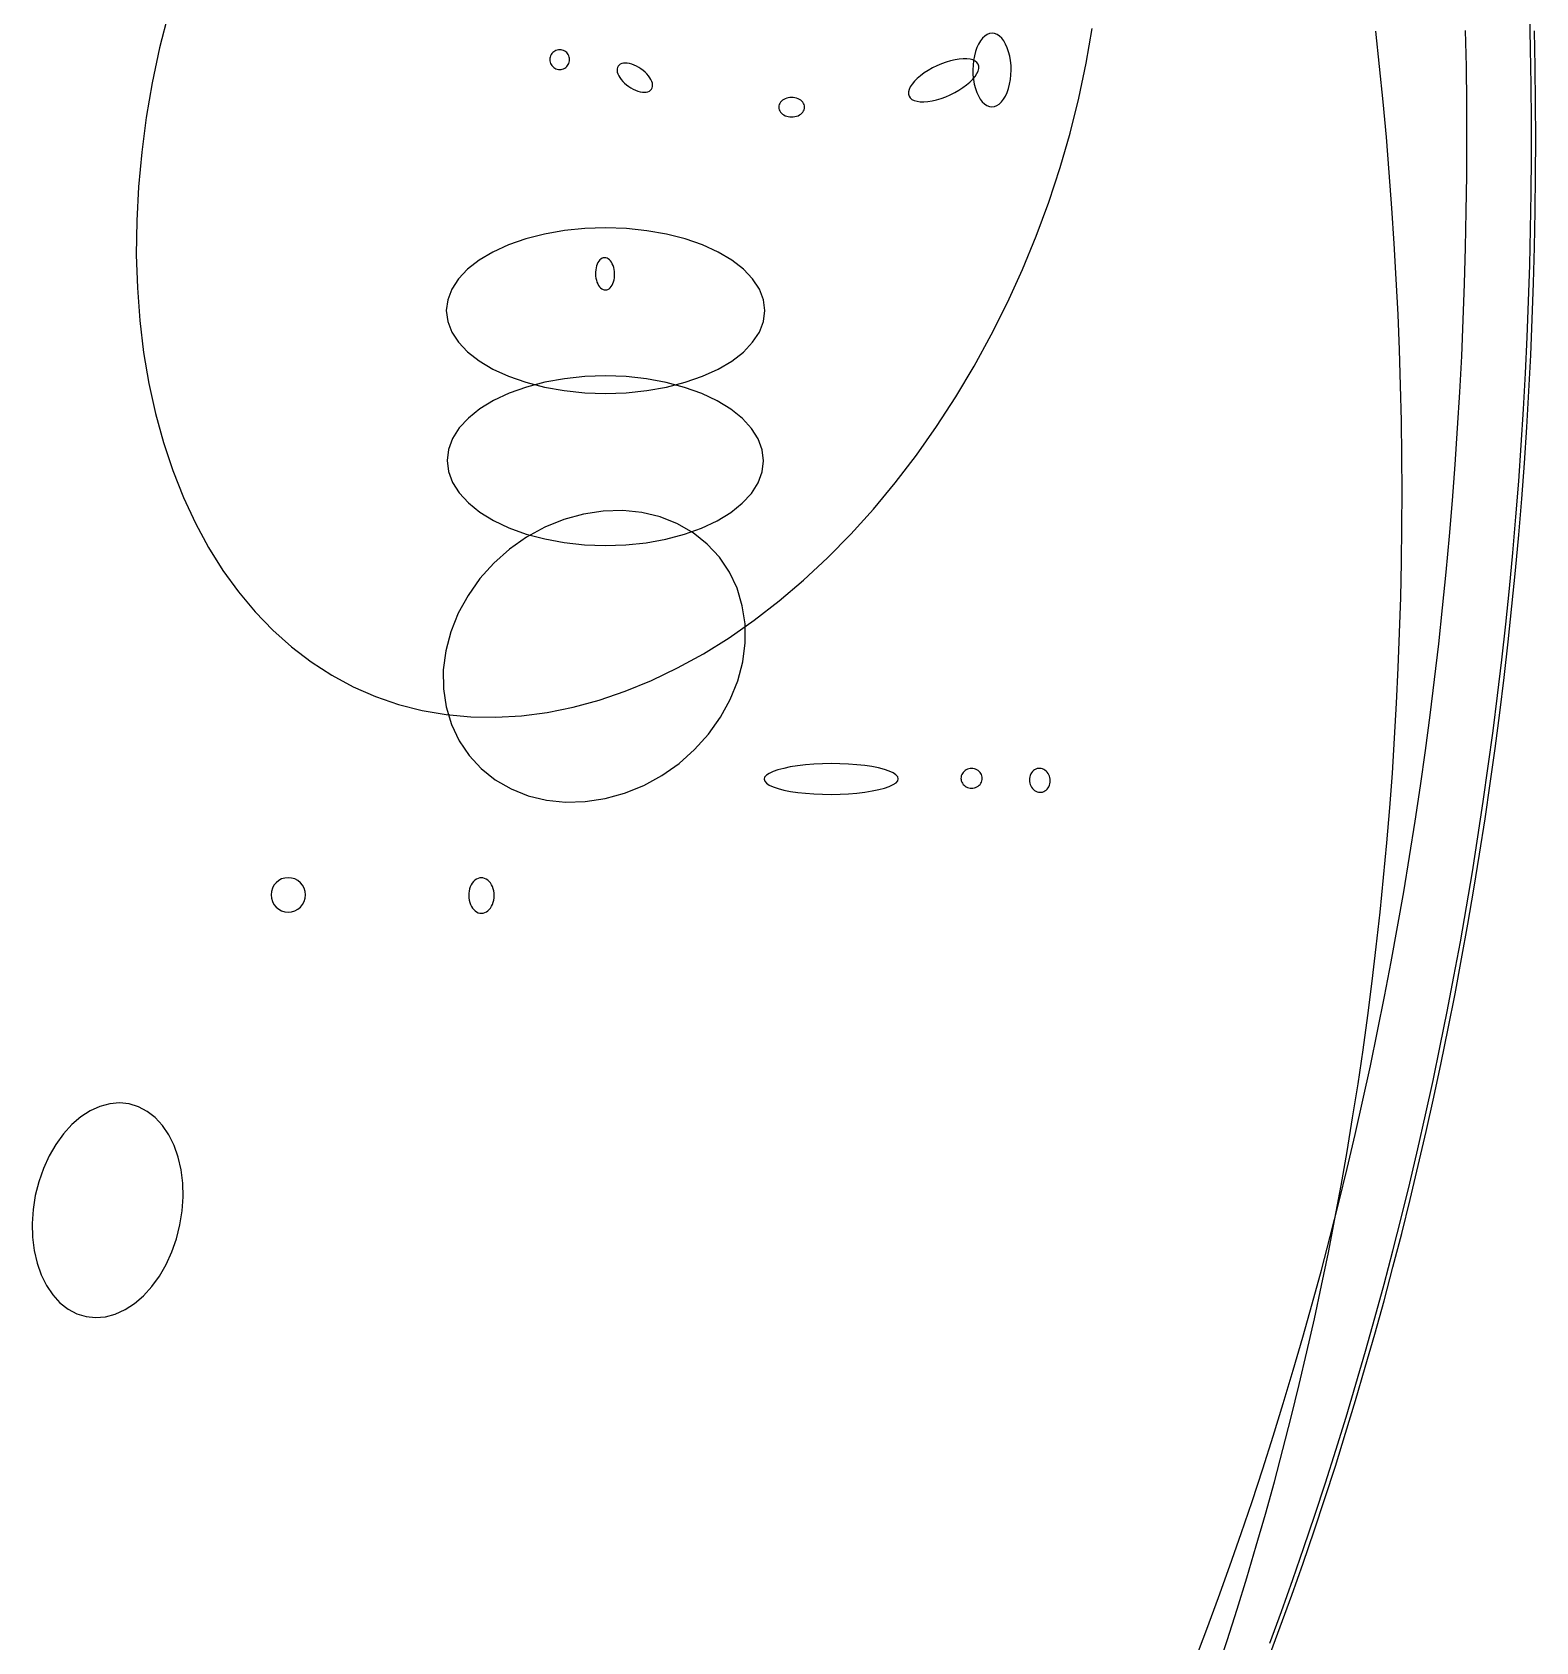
# Model space of a CAD drawing. Extents: x -1 to 217, y -22 to 302.
# Drawn here: x 138.9 to 217.1, y 61.4 to 145.2 of the extents above; entities that cross this region are included whole.
import ezdxf

# ---------------------------------------------------------------- set-up
doc = ezdxf.new("R2010")
doc.units = 0

msp = doc.modelspace()

# ---------------------------------------------------------------- linework, layer by layer
at = {"layer": 'CIRCLES'}
for p, q in [((151.351, 100.641), (151.3, 100.473)), ((151.434, 100.795), (151.351, 100.641)), ((151.545, 100.931), (151.434, 100.795)), ((151.681, 101.042), (151.545, 100.931)), ((151.835, 101.125), (151.681, 101.042)), ((152.003, 101.176), (151.835, 101.125)), ((152.178, 101.193), (152.003, 101.176)), ((152.352, 101.176), (152.178, 101.193)), ((152.52, 101.125), (152.352, 101.176)), ((152.675, 101.042), (152.52, 101.125)), ((152.81, 100.931), (152.675, 101.042)), ((152.922, 100.795), (152.81, 100.931)), ((153.004, 100.641), (152.922, 100.795)), ((153.055, 100.473), (153.004, 100.641)), ((151.3, 100.473), (151.283, 100.298)), ((151.283, 100.298), (151.3, 100.124)), ((151.3, 100.124), (151.351, 99.956)), ((151.351, 99.956), (151.434, 99.801)), ((151.434, 99.801), (151.545, 99.666)), ((152.81, 99.666), (152.922, 99.801)), ((152.922, 99.801), (153.004, 99.956)), ((153.004, 99.956), (153.055, 100.124)), ((153.072, 100.298), (153.055, 100.473)), ((153.055, 100.124), (153.072, 100.298)), ((151.545, 99.666), (151.681, 99.554)), ((151.681, 99.554), (151.835, 99.472)), ((151.835, 99.472), (152.003, 99.421)), ((152.003, 99.421), (152.178, 99.404)), ((152.178, 99.404), (152.352, 99.421)), ((152.352, 99.421), (152.52, 99.472)), ((152.52, 99.472), (152.675, 99.554)), ((152.675, 99.554), (152.81, 99.666))]:
    msp.add_line(p, q, dxfattribs=at)
at = {"layer": 'ELLIPSES'}
for p, q in [((145.938, 146.189), (145.485, 144.377)), ((216.826, 144.332), (216.782, 146.209)), ((188.426, 144.987), (188.308, 144.876)), ((188.549, 145.067), (188.426, 144.987)), ((188.677, 145.115), (188.549, 145.067)), ((188.807, 145.131), (188.677, 145.115)), ((188.937, 145.114), (188.807, 145.131)), ((189.065, 145.065), (188.937, 145.114)), ((189.188, 144.984), (189.065, 145.065)), ((189.305, 144.873), (189.188, 144.984)), ((193.701, 143.572), (194.013, 145.386)), ((208.968, 143.41), (208.767, 145.25)), ((213.485, 143.402), (213.448, 145.286)), ((217.071, 143.39), (217.034, 145.266)), ((145.485, 144.377), (145.102, 142.561)), ((165.899, 144.077), (165.862, 144.021)), ((165.943, 144.127), (165.899, 144.077)), ((165.994, 144.172), (165.943, 144.127)), ((166.05, 144.209), (165.994, 144.172)), ((166.11, 144.239), (166.05, 144.209)), ((166.174, 144.26), (166.11, 144.239)), ((166.239, 144.273), (166.174, 144.26)), ((166.306, 144.278), (166.239, 144.273)), ((166.374, 144.273), (166.306, 144.278)), ((166.439, 144.26), (166.374, 144.273)), ((166.503, 144.239), (166.439, 144.26)), ((166.563, 144.209), (166.503, 144.239)), ((166.619, 144.172), (166.563, 144.209)), ((166.67, 144.127), (166.619, 144.172)), ((166.714, 144.077), (166.67, 144.127)), ((166.751, 144.021), (166.714, 144.077)), ((187.941, 144.178), (187.882, 143.954)), ((188.014, 144.386), (187.941, 144.178)), ((188.101, 144.573), (188.014, 144.386)), ((188.199, 144.738), (188.101, 144.573)), ((188.308, 144.876), (188.199, 144.738)), ((189.413, 144.733), (189.305, 144.873)), ((189.51, 144.568), (189.413, 144.733)), ((189.595, 144.38), (189.51, 144.568)), ((189.667, 144.172), (189.595, 144.38)), ((189.724, 143.947), (189.667, 144.172)), ((216.855, 142.454), (216.826, 144.332)), ((165.797, 143.831), (165.793, 143.764)), ((165.793, 143.764), (165.797, 143.697)), ((165.81, 143.897), (165.797, 143.831)), ((165.797, 143.697), (165.81, 143.631)), ((165.832, 143.961), (165.81, 143.897)), ((165.81, 143.631), (165.832, 143.567)), ((165.862, 144.021), (165.832, 143.961)), ((165.832, 143.567), (165.862, 143.507)), ((165.862, 143.507), (165.899, 143.451)), ((165.899, 143.451), (165.943, 143.401)), ((165.943, 143.401), (165.994, 143.356)), ((165.994, 143.356), (166.05, 143.319)), ((166.05, 143.319), (166.11, 143.289)), ((166.11, 143.289), (166.174, 143.268)), ((166.174, 143.268), (166.239, 143.255)), ((166.239, 143.255), (166.306, 143.25)), ((166.306, 143.25), (166.374, 143.255)), ((166.374, 143.255), (166.439, 143.268)), ((166.439, 143.268), (166.503, 143.289)), ((166.503, 143.289), (166.563, 143.319)), ((166.563, 143.319), (166.619, 143.356)), ((166.619, 143.356), (166.67, 143.401)), ((166.67, 143.401), (166.714, 143.451)), ((166.714, 143.451), (166.751, 143.507)), ((166.781, 143.961), (166.751, 144.021)), ((166.751, 143.507), (166.781, 143.567)), ((166.803, 143.897), (166.781, 143.961)), ((166.781, 143.567), (166.803, 143.631)), ((166.816, 143.831), (166.803, 143.897)), ((166.803, 143.631), (166.816, 143.697)), ((166.82, 143.764), (166.816, 143.831)), ((166.816, 143.697), (166.82, 143.764)), ((169.291, 143.284), (169.288, 143.202)), ((169.309, 143.358), (169.291, 143.284)), ((169.343, 143.423), (169.309, 143.358)), ((169.392, 143.478), (169.343, 143.423)), ((169.455, 143.522), (169.392, 143.478)), ((169.531, 143.553), (169.455, 143.522)), ((169.618, 143.573), (169.531, 143.553)), ((169.716, 143.579), (169.618, 143.573)), ((169.822, 143.573), (169.716, 143.579)), ((169.935, 143.553), (169.822, 143.573)), ((170.053, 143.521), (169.935, 143.553)), ((170.173, 143.478), (170.053, 143.521)), ((170.294, 143.423), (170.173, 143.478)), ((170.414, 143.357), (170.294, 143.423)), ((170.53, 143.283), (170.414, 143.357)), ((170.641, 143.201), (170.53, 143.283)), ((185.701, 143.328), (185.479, 143.202)), ((185.933, 143.443), (185.701, 143.328)), ((186.17, 143.545), (185.933, 143.443)), ((186.41, 143.632), (186.17, 143.545)), ((186.647, 143.703), (186.41, 143.632)), ((186.878, 143.757), (186.647, 143.703)), ((187.099, 143.793), (186.878, 143.757)), ((187.306, 143.809), (187.099, 143.793)), ((187.495, 143.807), (187.306, 143.809)), ((187.663, 143.785), (187.495, 143.807)), ((187.808, 143.745), (187.663, 143.785)), ((187.813, 143.472), (187.804, 143.223)), ((187.927, 143.687), (187.808, 143.745)), ((187.84, 143.717), (187.813, 143.472)), ((187.882, 143.954), (187.84, 143.717)), ((188.017, 143.611), (187.927, 143.687)), ((188.078, 143.52), (188.017, 143.611)), ((188.074, 143.169), (188.107, 143.297)), ((188.108, 143.415), (188.078, 143.52)), ((188.107, 143.297), (188.108, 143.415)), ((189.765, 143.71), (189.724, 143.947)), ((189.789, 143.465), (189.765, 143.71)), ((189.797, 143.215), (189.789, 143.465)), ((193.318, 141.756), (193.701, 143.572)), ((209.154, 141.568), (208.968, 143.41)), ((213.507, 141.517), (213.485, 143.402)), ((217.092, 141.512), (217.071, 143.39)), ((145.102, 142.561), (144.79, 140.747)), ((169.288, 143.202), (169.301, 143.113)), ((169.301, 143.113), (169.33, 143.02)), ((169.33, 143.02), (169.374, 142.923)), ((169.374, 142.923), (169.432, 142.824)), ((169.432, 142.824), (169.504, 142.725)), ((169.504, 142.725), (169.588, 142.629)), ((169.588, 142.629), (169.682, 142.535)), ((169.682, 142.535), (169.785, 142.446)), ((169.785, 142.446), (169.896, 142.364)), ((170.744, 143.112), (170.641, 143.201)), ((170.839, 143.019), (170.744, 143.112)), ((170.922, 142.922), (170.839, 143.019)), ((170.994, 142.823), (170.922, 142.922)), ((171.052, 142.724), (170.994, 142.823)), ((171.096, 142.627), (171.052, 142.724)), ((171.125, 142.534), (171.096, 142.627)), ((171.138, 142.445), (171.125, 142.534)), ((171.135, 142.363), (171.138, 142.445)), ((184.643, 142.489), (184.55, 142.347)), ((184.764, 142.635), (184.643, 142.489)), ((184.91, 142.781), (184.764, 142.635)), ((185.081, 142.926), (184.91, 142.781)), ((185.271, 143.067), (185.081, 142.926)), ((185.479, 143.202), (185.271, 143.067)), ((187.29, 142.312), (187.48, 142.453)), ((187.48, 142.453), (187.651, 142.598)), ((187.651, 142.598), (187.797, 142.745)), ((187.797, 142.745), (187.918, 142.89)), ((187.804, 143.223), (187.811, 142.973)), ((187.811, 142.973), (187.836, 142.728)), ((187.836, 142.728), (187.877, 142.491)), ((187.877, 142.491), (187.934, 142.266)), ((187.918, 142.89), (188.011, 143.033)), ((188.011, 143.033), (188.074, 143.169)), ((189.66, 142.26), (189.718, 142.484)), ((189.718, 142.484), (189.761, 142.721)), ((189.761, 142.721), (189.787, 142.966)), ((189.787, 142.966), (189.797, 143.215)), ((216.87, 140.576), (216.855, 142.454)), ((169.896, 142.364), (170.013, 142.29)), ((170.013, 142.29), (170.132, 142.224)), ((170.132, 142.224), (170.253, 142.17)), ((170.253, 142.17), (170.374, 142.126)), ((170.374, 142.126), (170.491, 142.094)), ((170.491, 142.094), (170.604, 142.075)), ((170.604, 142.075), (170.71, 142.068)), ((170.71, 142.068), (170.808, 142.074)), ((170.808, 142.074), (170.895, 142.094)), ((170.895, 142.094), (170.971, 142.125)), ((170.971, 142.125), (171.034, 142.169)), ((171.034, 142.169), (171.083, 142.224)), ((171.083, 142.224), (171.117, 142.289)), ((171.117, 142.289), (171.135, 142.363)), ((177.84, 141.598), (177.791, 141.542)), ((177.897, 141.648), (177.84, 141.598)), ((177.963, 141.692), (177.897, 141.648)), ((178.036, 141.729), (177.963, 141.692)), ((178.115, 141.759), (178.036, 141.729)), ((178.198, 141.78), (178.115, 141.759)), ((178.284, 141.793), (178.198, 141.78)), ((178.371, 141.797), (178.284, 141.793)), ((178.459, 141.793), (178.371, 141.797)), ((178.545, 141.78), (178.459, 141.793)), ((178.628, 141.759), (178.545, 141.78)), ((178.707, 141.729), (178.628, 141.759)), ((178.78, 141.692), (178.707, 141.729)), ((178.846, 141.648), (178.78, 141.692)), ((178.903, 141.598), (178.846, 141.648)), ((178.952, 141.542), (178.903, 141.598)), ((184.454, 142.082), (184.453, 141.965)), ((184.453, 141.965), (184.483, 141.859)), ((184.487, 142.211), (184.454, 142.082)), ((184.483, 141.859), (184.544, 141.768)), ((184.55, 142.347), (184.487, 142.211)), ((184.544, 141.768), (184.634, 141.693)), ((184.634, 141.693), (184.753, 141.634)), ((184.753, 141.634), (184.898, 141.594)), ((184.898, 141.594), (185.066, 141.573)), ((185.066, 141.573), (185.255, 141.57)), ((185.255, 141.57), (185.462, 141.587)), ((185.462, 141.587), (185.683, 141.623)), ((185.683, 141.623), (185.914, 141.676)), ((185.914, 141.676), (186.151, 141.748)), ((186.151, 141.748), (186.391, 141.835)), ((186.391, 141.835), (186.628, 141.937)), ((186.628, 141.937), (186.86, 142.052)), ((186.86, 142.052), (187.082, 142.178)), ((187.082, 142.178), (187.29, 142.312)), ((187.934, 142.266), (188.005, 142.058)), ((188.005, 142.058), (188.091, 141.87)), ((188.091, 141.87), (188.188, 141.704)), ((188.188, 141.704), (188.296, 141.565)), ((188.296, 141.565), (188.412, 141.454)), ((189.175, 141.451), (189.292, 141.561)), ((189.292, 141.561), (189.401, 141.7)), ((189.401, 141.7), (189.5, 141.864)), ((189.5, 141.864), (189.587, 142.052)), ((189.587, 142.052), (189.66, 142.26)), ((192.865, 139.943), (193.318, 141.756)), ((209.323, 139.726), (209.154, 141.568)), ((144.79, 140.747), (144.55, 138.939)), ((177.707, 141.354), (177.701, 141.287)), ((177.701, 141.287), (177.707, 141.221)), ((177.724, 141.419), (177.707, 141.354)), ((177.707, 141.221), (177.724, 141.156)), ((177.752, 141.483), (177.724, 141.419)), ((177.724, 141.156), (177.752, 141.092)), ((177.791, 141.542), (177.752, 141.483)), ((177.752, 141.092), (177.791, 141.033)), ((177.791, 141.033), (177.84, 140.977)), ((177.84, 140.977), (177.897, 140.927)), ((177.897, 140.927), (177.963, 140.883)), ((177.963, 140.883), (178.036, 140.846)), ((178.036, 140.846), (178.115, 140.816)), ((178.115, 140.816), (178.198, 140.795)), ((178.198, 140.795), (178.284, 140.782)), ((178.284, 140.782), (178.371, 140.778)), ((178.371, 140.778), (178.459, 140.782)), ((178.459, 140.782), (178.545, 140.795)), ((178.545, 140.795), (178.628, 140.816)), ((178.628, 140.816), (178.707, 140.846)), ((178.707, 140.846), (178.78, 140.883)), ((178.78, 140.883), (178.846, 140.927)), ((178.846, 140.927), (178.903, 140.977)), ((178.903, 140.977), (178.952, 141.033)), ((178.991, 141.483), (178.952, 141.542)), ((178.952, 141.033), (178.991, 141.092)), ((179.019, 141.419), (178.991, 141.483)), ((178.991, 141.092), (179.019, 141.156)), ((179.036, 141.354), (179.019, 141.419)), ((179.019, 141.156), (179.036, 141.221)), ((179.042, 141.287), (179.036, 141.354)), ((179.036, 141.221), (179.042, 141.287)), ((188.412, 141.454), (188.536, 141.373)), ((188.536, 141.373), (188.663, 141.324)), ((188.663, 141.324), (188.793, 141.307)), ((188.793, 141.307), (188.923, 141.323)), ((188.923, 141.323), (189.051, 141.371)), ((189.051, 141.371), (189.175, 141.451)), ((213.514, 139.633), (213.507, 141.517)), ((217.1, 139.635), (217.092, 141.512)), ((192.343, 138.141), (192.865, 139.943)), ((216.87, 138.698), (216.87, 140.576)), ((209.476, 137.882), (209.323, 139.726)), ((213.506, 137.748), (213.514, 139.633)), ((217.092, 137.758), (217.1, 139.635)), ((144.55, 138.939), (144.383, 137.144)), ((216.855, 136.82), (216.87, 138.698)), ((191.753, 136.352), (192.343, 138.141)), ((209.614, 136.037), (209.476, 137.882)), ((213.483, 135.863), (213.506, 137.748)), ((217.07, 135.88), (217.092, 137.758)), ((144.383, 137.144), (144.29, 135.366)), ((216.826, 134.942), (216.855, 136.82)), ((191.099, 134.583), (191.753, 136.352)), ((209.735, 134.191), (209.614, 136.037)), ((213.446, 133.979), (213.483, 135.863)), ((217.033, 134.004), (217.07, 135.88)), ((144.29, 135.366), (144.271, 133.61)), ((166.546, 134.863), (165.519, 134.682)), ((167.609, 134.972), (166.546, 134.863)), ((168.69, 135.009), (167.609, 134.972)), ((169.772, 134.972), (168.69, 135.009)), ((170.835, 134.862), (169.772, 134.972)), ((171.861, 134.681), (170.835, 134.862)), ((216.782, 133.065), (216.826, 134.942)), ((163.646, 134.12), (162.831, 133.748)), ((164.547, 134.433), (163.646, 134.12)), ((165.519, 134.682), (164.547, 134.433)), ((172.833, 134.431), (171.861, 134.681)), ((173.734, 134.118), (172.833, 134.431)), ((174.549, 133.747), (173.734, 134.118)), ((190.38, 132.839), (191.099, 134.583)), ((209.841, 132.346), (209.735, 134.191)), ((144.271, 133.61), (144.325, 131.882)), ((162.116, 133.325), (161.514, 132.856)), ((162.831, 133.748), (162.116, 133.325)), ((168.294, 133.2), (168.253, 133.116)), ((168.341, 133.274), (168.294, 133.2)), ((168.393, 133.337), (168.341, 133.274)), ((168.45, 133.387), (168.393, 133.337)), ((168.51, 133.424), (168.45, 133.387)), ((168.574, 133.448), (168.51, 133.424)), ((168.638, 133.457), (168.574, 133.448)), ((168.703, 133.451), (168.638, 133.457)), ((168.768, 133.432), (168.703, 133.451)), ((168.831, 133.398), (168.768, 133.432)), ((168.89, 133.351), (168.831, 133.398)), ((168.946, 133.292), (168.89, 133.351)), ((168.997, 133.221), (168.946, 133.292)), ((169.042, 133.139), (168.997, 133.221)), ((175.264, 133.323), (174.549, 133.747)), ((175.866, 132.854), (175.264, 133.323)), ((213.393, 132.096), (213.446, 133.979)), ((216.982, 132.128), (217.033, 134.004)), ((161.034, 132.351), (160.686, 131.818)), ((161.514, 132.856), (161.034, 132.351)), ((168.166, 132.711), (168.165, 132.601)), ((168.165, 132.601), (168.173, 132.492)), ((168.176, 132.819), (168.166, 132.711)), ((168.173, 132.492), (168.189, 132.384)), ((168.194, 132.924), (168.176, 132.819)), ((168.189, 132.384), (168.213, 132.28)), ((168.22, 133.024), (168.194, 132.924)), ((168.253, 133.116), (168.22, 133.024)), ((169.081, 133.049), (169.042, 133.139)), ((169.113, 132.951), (169.081, 133.049)), ((169.137, 132.847), (169.113, 132.951)), ((169.132, 132.307), (169.15, 132.412)), ((169.153, 132.74), (169.137, 132.847)), ((169.15, 132.412), (169.159, 132.52)), ((169.16, 132.63), (169.153, 132.74)), ((169.159, 132.52), (169.16, 132.63)), ((176.345, 132.349), (175.866, 132.854)), ((176.694, 131.815), (176.345, 132.349)), ((189.6, 131.126), (190.38, 132.839)), ((209.93, 130.5), (209.841, 132.346)), ((216.723, 131.189), (216.782, 133.065)), ((144.325, 131.882), (144.452, 130.187)), ((160.686, 131.818), (160.474, 131.265)), ((168.213, 132.28), (168.244, 132.183)), ((168.244, 132.183), (168.283, 132.092)), ((168.283, 132.092), (168.328, 132.011)), ((168.328, 132.011), (168.379, 131.94)), ((168.379, 131.94), (168.435, 131.88)), ((168.435, 131.88), (168.495, 131.833)), ((168.495, 131.833), (168.558, 131.8)), ((168.558, 131.8), (168.622, 131.78)), ((168.622, 131.78), (168.687, 131.775)), ((168.687, 131.775), (168.752, 131.784)), ((168.752, 131.784), (168.815, 131.807)), ((168.815, 131.807), (168.876, 131.844)), ((168.876, 131.844), (168.933, 131.895)), ((168.933, 131.895), (168.985, 131.957)), ((168.985, 131.957), (169.032, 132.031)), ((169.032, 132.031), (169.072, 132.115)), ((169.072, 132.115), (169.106, 132.208)), ((169.106, 132.208), (169.132, 132.307)), ((176.905, 131.263), (176.694, 131.815)), ((213.326, 130.214), (213.393, 132.096)), ((216.916, 130.253), (216.982, 132.128)), ((160.474, 131.265), (160.403, 130.703)), ((160.403, 130.703), (160.474, 130.141)), ((176.976, 130.7), (176.905, 131.263)), ((176.905, 130.138), (176.976, 130.7)), ((188.761, 129.447), (189.6, 131.126)), ((216.649, 129.314), (216.723, 131.189)), ((144.452, 130.187), (144.653, 128.53)), ((160.474, 130.141), (160.686, 129.588)), ((176.693, 129.585), (176.905, 130.138)), ((210.004, 128.655), (209.93, 130.5)), ((213.243, 128.333), (213.326, 130.214)), ((216.835, 128.379), (216.916, 130.253)), ((160.686, 129.588), (161.034, 129.054)), ((161.034, 129.054), (161.513, 128.549)), ((175.865, 128.547), (176.345, 129.052)), ((176.345, 129.052), (176.693, 129.585)), ((187.865, 127.808), (188.761, 129.447)), ((216.561, 127.44), (216.649, 129.314)), ((144.653, 128.53), (144.926, 126.915)), ((161.513, 128.549), (162.115, 128.08)), ((175.263, 128.078), (175.865, 128.547)), ((210.061, 126.81), (210.004, 128.655)), ((213.146, 126.454), (213.243, 128.333)), ((216.739, 126.507), (216.835, 128.379)), ((162.115, 128.08), (162.83, 127.657)), ((162.83, 127.657), (163.645, 127.285)), ((173.733, 127.283), (174.548, 127.655)), ((174.548, 127.655), (175.263, 128.078)), ((186.914, 126.214), (187.865, 127.808)), ((216.458, 125.568), (216.561, 127.44)), ((144.926, 126.915), (145.272, 125.348)), ((163.645, 127.285), (164.546, 126.972)), ((164.572, 126.722), (163.676, 126.403)), ((164.546, 126.972), (165.518, 126.722)), ((165.538, 126.976), (164.572, 126.722)), ((165.518, 126.722), (166.544, 126.541)), ((166.557, 127.16), (165.538, 126.976)), ((166.544, 126.541), (167.607, 126.431)), ((167.614, 127.271), (166.557, 127.16)), ((168.688, 127.307), (167.614, 127.271)), ((169.762, 127.267), (168.688, 127.307)), ((170.818, 127.153), (169.762, 127.267)), ((169.77, 126.431), (170.833, 126.541)), ((171.837, 126.966), (170.818, 127.153)), ((170.833, 126.541), (171.86, 126.721)), ((172.802, 126.709), (171.837, 126.966)), ((171.86, 126.721), (172.832, 126.971)), ((173.697, 126.387), (172.802, 126.709)), ((172.832, 126.971), (173.733, 127.283)), ((210.103, 124.966), (210.061, 126.81)), ((216.629, 124.637), (216.739, 126.507)), ((162.866, 126.023), (162.156, 125.59)), ((163.676, 126.403), (162.866, 126.023)), ((167.607, 126.431), (168.689, 126.394)), ((168.689, 126.394), (169.77, 126.431)), ((174.506, 126.005), (173.697, 126.387)), ((175.215, 125.57), (174.506, 126.005)), ((185.913, 124.669), (186.914, 126.214)), ((213.033, 124.577), (213.146, 126.454)), ((145.272, 125.348), (145.688, 123.833)), ((161.557, 125.111), (161.08, 124.594)), ((162.156, 125.59), (161.557, 125.111)), ((175.812, 125.089), (175.215, 125.57)), ((176.287, 124.57), (175.812, 125.089)), ((210.128, 123.123), (210.103, 124.966)), ((216.341, 123.698), (216.458, 125.568)), ((160.733, 124.048), (160.522, 123.482)), ((161.08, 124.594), (160.733, 124.048)), ((176.633, 124.023), (176.287, 124.57)), ((176.842, 123.456), (176.633, 124.023)), ((184.863, 123.178), (185.913, 124.669)), ((212.906, 122.702), (213.033, 124.577)), ((216.504, 122.768), (216.629, 124.637)), ((145.688, 123.833), (146.173, 122.374)), ((160.522, 123.482), (160.451, 122.906)), ((176.911, 122.88), (176.842, 123.456)), ((183.767, 121.746), (184.863, 123.178)), ((216.209, 121.83), (216.341, 123.698)), ((146.173, 122.374), (146.727, 120.976)), ((160.451, 122.906), (160.52, 122.33)), ((160.52, 122.33), (160.729, 121.763)), ((176.629, 121.738), (176.84, 122.304)), ((176.84, 122.304), (176.911, 122.88)), ((210.137, 121.282), (210.128, 123.123)), ((212.764, 120.829), (212.906, 122.702)), ((216.365, 120.902), (216.504, 122.768)), ((160.729, 121.763), (161.074, 121.216)), ((176.282, 121.192), (176.629, 121.738)), ((182.63, 120.376), (183.767, 121.746)), ((216.062, 119.964), (216.209, 121.83)), ((146.727, 120.976), (147.347, 119.642)), ((161.074, 121.216), (161.55, 120.697)), ((161.55, 120.697), (162.147, 120.216)), ((175.206, 120.196), (175.805, 120.675)), ((175.805, 120.675), (176.282, 121.192)), ((210.131, 119.442), (210.137, 121.282)), ((212.607, 118.959), (212.764, 120.829)), ((216.211, 119.039), (216.365, 120.902)), ((162.147, 120.216), (162.856, 119.781)), ((162.856, 119.781), (163.665, 119.399)), ((166.518, 119.83), (165.526, 119.425)), ((167.538, 120.113), (166.518, 119.83)), ((168.567, 120.27), (167.538, 120.113)), ((169.588, 120.297), (168.567, 120.27)), ((170.583, 120.195), (169.588, 120.297)), ((171.537, 119.964), (170.583, 120.195)), ((172.431, 119.609), (171.537, 119.964)), ((174.496, 119.763), (175.206, 120.196)), ((181.453, 119.072), (182.63, 120.376)), ((215.901, 118.101), (216.062, 119.964)), ((147.347, 119.642), (148.032, 118.378)), ((163.665, 119.399), (164.56, 119.077)), ((164.56, 119.077), (165.525, 118.82)), ((165.526, 119.425), (164.578, 118.905)), ((171.824, 118.81), (172.79, 119.064)), ((173.251, 119.136), (172.431, 119.609)), ((172.79, 119.064), (173.686, 119.383)), ((173.983, 118.554), (173.251, 119.136)), ((173.686, 119.383), (174.496, 119.763)), ((180.242, 117.839), (181.453, 119.072)), ((210.108, 117.605), (210.131, 119.442)), ((212.435, 117.092), (212.607, 118.959)), ((216.043, 117.178), (216.211, 119.039)), ((148.032, 118.378), (148.779, 117.185)), ((163.69, 118.28), (162.877, 117.558)), ((164.578, 118.905), (163.69, 118.28)), ((165.525, 118.82), (166.544, 118.633)), ((166.544, 118.633), (167.6, 118.519)), ((167.6, 118.519), (168.674, 118.479)), ((168.674, 118.479), (169.748, 118.515)), ((169.748, 118.515), (170.804, 118.626)), ((170.804, 118.626), (171.824, 118.81)), ((174.615, 117.871), (173.983, 118.554)), ((162.877, 117.558), (162.154, 116.754)), ((175.135, 117.1), (174.615, 117.871)), ((178.998, 116.68), (180.242, 117.839)), ((210.069, 115.769), (210.108, 117.605)), ((215.725, 116.241), (215.901, 118.101)), ((148.779, 117.185), (149.587, 116.069)), ((162.154, 116.754), (161.533, 115.881)), ((175.534, 116.254), (175.135, 117.1)), ((177.727, 115.599), (178.998, 116.68)), ((212.249, 115.228), (212.435, 117.092)), ((215.86, 115.32), (216.043, 117.178)), ((149.587, 116.069), (150.453, 115.032)), ((161.533, 115.881), (161.023, 114.953)), ((175.807, 115.347), (175.534, 116.254)), ((176.431, 114.598), (177.727, 115.599)), ((210.014, 113.936), (210.069, 115.769)), ((215.535, 114.384), (215.725, 116.241)), ((150.453, 115.032), (151.375, 114.077)), ((161.023, 114.953), (160.636, 113.988)), ((175.948, 114.395), (175.807, 115.347)), ((212.047, 113.368), (212.249, 115.228)), ((215.662, 113.466), (215.86, 115.32)), ((151.375, 114.077), (152.35, 113.207)), ((160.636, 113.988), (160.375, 113)), ((175.114, 113.68), (176.431, 114.598)), ((175.954, 113.415), (175.948, 114.395)), ((209.943, 112.106), (210.014, 113.936)), ((215.33, 112.53), (215.535, 114.384)), ((152.35, 113.207), (153.374, 112.425)), ((173.781, 112.849), (175.114, 113.68)), ((175.826, 112.422), (175.954, 113.415)), ((211.831, 111.511), (212.047, 113.368)), ((215.451, 111.615), (215.662, 113.466)), ((153.374, 112.425), (154.446, 111.732)), ((160.375, 113), (160.247, 112.007)), ((172.434, 112.106), (173.781, 112.849)), ((175.566, 111.434), (175.826, 112.422)), ((215.11, 110.681), (215.33, 112.53)), ((154.446, 111.732), (155.561, 111.132)), ((160.247, 112.007), (160.254, 111.027)), ((169.719, 110.895), (171.079, 111.454)), ((171.079, 111.454), (172.434, 112.106)), ((175.178, 110.468), (175.566, 111.434)), ((209.856, 110.28), (209.943, 112.106)), ((211.6, 109.658), (211.831, 111.511)), ((215.224, 109.768), (215.451, 111.615)), ((155.561, 111.132), (156.717, 110.625)), ((156.717, 110.625), (157.911, 110.213)), ((160.254, 111.027), (160.394, 110.075)), ((168.358, 110.431), (169.719, 110.895)), ((214.877, 108.835), (215.11, 110.681)), ((157.911, 110.213), (159.138, 109.898)), ((159.138, 109.898), (160.395, 109.68)), ((160.394, 110.075), (160.667, 109.168)), ((164.309, 109.615), (165.649, 109.789)), ((165.649, 109.789), (167, 110.061)), ((167, 110.061), (168.358, 110.431)), ((174.669, 109.541), (175.178, 110.468)), ((209.753, 108.456), (209.856, 110.28)), ((214.983, 107.924), (215.224, 109.768)), ((160.395, 109.68), (161.678, 109.56)), ((160.667, 109.168), (161.066, 108.322)), ((161.678, 109.56), (162.984, 109.538)), ((162.984, 109.538), (164.309, 109.615)), ((174.047, 108.668), (174.669, 109.541)), ((211.355, 107.81), (211.6, 109.658)), ((161.066, 108.322), (161.586, 107.551)), ((173.324, 107.863), (174.047, 108.668)), ((209.634, 106.636), (209.753, 108.456)), ((214.628, 106.993), (214.877, 108.835)), ((161.586, 107.551), (162.218, 106.868)), ((172.512, 107.142), (173.324, 107.863)), ((211.095, 105.966), (211.355, 107.81)), ((214.728, 106.086), (214.983, 107.924)), ((162.218, 106.868), (162.95, 106.285)), ((170.675, 105.997), (171.624, 106.516)), ((171.624, 106.516), (172.512, 107.142)), ((176.969, 106.417), (176.94, 106.313)), ((177.058, 106.52), (176.969, 106.417)), ((177.204, 106.62), (177.058, 106.52)), ((177.406, 106.714), (177.204, 106.62)), ((177.659, 106.802), (177.406, 106.714)), ((177.96, 106.882), (177.659, 106.802)), ((178.303, 106.953), (177.96, 106.882)), ((178.683, 107.012), (178.303, 106.953)), ((179.092, 107.061), (178.683, 107.012)), ((179.524, 107.096), (179.092, 107.061)), ((179.972, 107.118), (179.524, 107.096)), ((180.428, 107.127), (179.972, 107.118)), ((180.884, 107.123), (180.428, 107.127)), ((181.332, 107.104), (180.884, 107.123)), ((181.764, 107.073), (181.332, 107.104)), ((182.174, 107.028), (181.764, 107.073)), ((182.554, 106.972), (182.174, 107.028)), ((182.898, 106.905), (182.554, 106.972)), ((183.199, 106.827), (182.898, 106.905)), ((183.454, 106.742), (183.199, 106.827)), ((183.656, 106.649), (183.454, 106.742)), ((183.803, 106.551), (183.656, 106.649)), ((183.893, 106.449), (183.803, 106.551)), ((183.923, 106.345), (183.893, 106.449)), ((187.19, 106.429), (187.185, 106.362)), ((187.204, 106.495), (187.19, 106.429)), ((187.227, 106.559), (187.204, 106.495)), ((187.259, 106.619), (187.227, 106.559)), ((187.299, 106.675), (187.259, 106.619)), ((187.347, 106.725), (187.299, 106.675)), ((187.401, 106.769), (187.347, 106.725)), ((187.462, 106.806), (187.401, 106.769)), ((187.526, 106.836), (187.462, 106.806)), ((187.595, 106.858), (187.526, 106.836)), ((187.666, 106.871), (187.595, 106.858)), ((187.738, 106.875), (187.666, 106.871)), ((187.81, 106.871), (187.738, 106.875)), ((187.881, 106.858), (187.81, 106.871)), ((187.949, 106.836), (187.881, 106.858)), ((188.014, 106.806), (187.949, 106.836)), ((188.074, 106.769), (188.014, 106.806)), ((188.128, 106.725), (188.074, 106.769)), ((188.176, 106.675), (188.128, 106.725)), ((188.216, 106.619), (188.176, 106.675)), ((188.248, 106.559), (188.216, 106.619)), ((188.271, 106.495), (188.248, 106.559)), ((188.286, 106.429), (188.271, 106.495)), ((188.29, 106.362), (188.286, 106.429)), ((190.763, 106.441), (190.749, 106.362)), ((190.786, 106.518), (190.763, 106.441)), ((190.817, 106.59), (190.786, 106.518)), ((190.857, 106.656), (190.817, 106.59)), ((190.904, 106.715), (190.857, 106.656)), ((190.957, 106.767), (190.904, 106.715)), ((191.016, 106.81), (190.957, 106.767)), ((191.08, 106.844), (191.016, 106.81)), ((191.147, 106.867), (191.08, 106.844)), ((191.217, 106.88), (191.147, 106.867)), ((191.287, 106.883), (191.217, 106.88)), ((191.358, 106.875), (191.287, 106.883)), ((191.427, 106.856), (191.358, 106.875)), ((191.495, 106.827), (191.427, 106.856)), ((191.558, 106.788), (191.495, 106.827)), ((191.617, 106.741), (191.558, 106.788)), ((191.67, 106.685), (191.617, 106.741)), ((191.717, 106.622), (191.67, 106.685)), ((191.756, 106.552), (191.717, 106.622)), ((191.787, 106.478), (191.756, 106.552)), ((191.81, 106.399), (191.787, 106.478)), ((191.823, 106.319), (191.81, 106.399)), ((209.499, 104.82), (209.634, 106.636)), ((214.366, 105.156), (214.628, 106.993)), ((162.95, 106.285), (163.77, 105.813)), ((163.77, 105.813), (164.665, 105.458)), ((168.664, 105.308), (169.683, 105.592)), ((169.683, 105.592), (170.675, 105.997)), ((176.94, 106.313), (176.97, 106.209)), ((176.97, 106.209), (177.06, 106.107)), ((177.06, 106.107), (177.207, 106.008)), ((177.207, 106.008), (177.409, 105.916)), ((177.409, 105.916), (177.664, 105.83)), ((177.664, 105.83), (177.965, 105.753)), ((177.965, 105.753), (178.309, 105.685)), ((178.309, 105.685), (178.689, 105.629)), ((178.689, 105.629), (179.099, 105.585)), ((179.099, 105.585), (179.531, 105.553)), ((179.531, 105.553), (179.979, 105.535)), ((180.435, 105.53), (180.891, 105.539)), ((180.891, 105.539), (181.339, 105.561)), ((181.339, 105.561), (181.771, 105.597)), ((181.771, 105.597), (182.18, 105.645)), ((182.18, 105.645), (182.56, 105.705)), ((182.56, 105.705), (182.903, 105.775)), ((182.903, 105.775), (183.204, 105.855)), ((183.204, 105.855), (183.457, 105.943)), ((183.457, 105.943), (183.659, 106.038)), ((183.659, 106.038), (183.805, 106.137)), ((183.805, 106.137), (183.894, 106.24)), ((183.894, 106.24), (183.923, 106.345)), ((187.185, 106.362), (187.19, 106.296)), ((187.19, 106.296), (187.204, 106.23)), ((187.204, 106.23), (187.227, 106.166)), ((187.227, 106.166), (187.259, 106.106)), ((187.259, 106.106), (187.299, 106.05)), ((187.299, 106.05), (187.347, 106)), ((187.347, 106), (187.401, 105.956)), ((187.401, 105.956), (187.462, 105.919)), ((187.462, 105.919), (187.526, 105.889)), ((187.526, 105.889), (187.595, 105.867)), ((187.595, 105.867), (187.666, 105.854)), ((187.666, 105.854), (187.738, 105.85)), ((187.738, 105.85), (187.81, 105.854)), ((187.81, 105.854), (187.881, 105.867)), ((187.881, 105.867), (187.949, 105.889)), ((187.949, 105.889), (188.014, 105.919)), ((188.014, 105.919), (188.074, 105.956)), ((188.074, 105.956), (188.128, 106)), ((188.128, 106), (188.176, 106.05)), ((188.176, 106.05), (188.216, 106.106)), ((188.216, 106.106), (188.248, 106.166)), ((188.248, 106.166), (188.271, 106.23)), ((188.271, 106.23), (188.286, 106.296)), ((188.286, 106.296), (188.29, 106.362)), ((190.749, 106.362), (190.744, 106.28)), ((190.744, 106.28), (190.749, 106.199)), ((190.749, 106.199), (190.762, 106.118)), ((190.762, 106.118), (190.785, 106.04)), ((190.785, 106.04), (190.816, 105.965)), ((190.816, 105.965), (190.855, 105.896)), ((190.855, 105.896), (190.902, 105.833)), ((190.902, 105.833), (190.955, 105.777)), ((190.955, 105.777), (191.014, 105.729)), ((191.014, 105.729), (191.077, 105.69)), ((191.077, 105.69), (191.144, 105.661)), ((191.144, 105.661), (191.214, 105.643)), ((191.214, 105.643), (191.285, 105.635)), ((191.285, 105.635), (191.355, 105.637)), ((191.355, 105.637), (191.425, 105.65)), ((191.425, 105.65), (191.492, 105.674)), ((191.492, 105.674), (191.556, 105.707)), ((191.556, 105.707), (191.615, 105.75)), ((191.615, 105.75), (191.668, 105.802)), ((191.668, 105.802), (191.715, 105.862)), ((191.715, 105.862), (191.754, 105.928)), ((191.754, 105.928), (191.786, 106)), ((191.786, 106), (191.809, 106.076)), ((191.809, 106.076), (191.823, 106.156)), ((191.828, 106.237), (191.823, 106.319)), ((191.823, 106.156), (191.828, 106.237)), ((210.82, 104.126), (211.095, 105.966)), ((214.458, 104.251), (214.728, 106.086)), ((164.665, 105.458), (165.618, 105.227)), ((165.618, 105.227), (166.613, 105.125)), ((166.613, 105.125), (167.635, 105.152)), ((167.635, 105.152), (168.664, 105.308)), ((179.979, 105.535), (180.435, 105.53)), ((209.348, 103.008), (209.499, 104.82)), ((214.089, 103.323), (214.366, 105.156)), ((210.531, 102.292), (210.82, 104.126)), ((214.175, 102.421), (214.458, 104.251)), ((213.797, 101.495), (214.089, 103.323)), ((209.181, 101.201), (209.348, 103.008)), ((210.227, 100.463), (210.531, 102.292)), ((213.876, 100.597), (214.175, 102.421)), ((213.492, 99.672), (213.797, 101.495)), ((161.615, 100.614), (161.588, 100.499)), ((161.653, 100.722), (161.615, 100.614)), ((161.701, 100.823), (161.653, 100.722)), ((161.757, 100.914), (161.701, 100.823)), ((161.822, 100.994), (161.757, 100.914)), ((161.894, 101.062), (161.822, 100.994)), ((161.972, 101.116), (161.894, 101.062)), ((162.054, 101.155), (161.972, 101.116)), ((162.139, 101.179), (162.054, 101.155)), ((162.225, 101.187), (162.139, 101.179)), ((162.312, 101.18), (162.225, 101.187)), ((162.397, 101.157), (162.312, 101.18)), ((162.48, 101.119), (162.397, 101.157)), ((162.558, 101.066), (162.48, 101.119)), ((162.631, 100.999), (162.558, 101.066)), ((162.696, 100.92), (162.631, 100.999)), ((162.754, 100.829), (162.696, 100.92)), ((162.803, 100.729), (162.754, 100.829)), ((162.842, 100.621), (162.803, 100.729)), ((162.871, 100.507), (162.842, 100.621)), ((208.998, 99.399), (209.181, 101.201)), ((213.564, 98.777), (213.876, 100.597)), ((161.572, 100.381), (161.567, 100.26)), ((161.567, 100.26), (161.573, 100.14)), ((161.588, 100.499), (161.572, 100.381)), ((161.573, 100.14), (161.591, 100.021)), ((161.591, 100.021), (161.62, 99.907)), ((161.62, 99.907), (161.659, 99.799)), ((161.659, 99.799), (161.708, 99.699)), ((161.708, 99.699), (161.765, 99.608)), ((162.704, 99.614), (162.761, 99.705)), ((162.761, 99.705), (162.809, 99.806)), ((162.809, 99.806), (162.847, 99.915)), ((162.847, 99.915), (162.874, 100.029)), ((162.888, 100.389), (162.871, 100.507)), ((162.874, 100.029), (162.89, 100.148)), ((162.895, 100.268), (162.888, 100.389)), ((162.89, 100.148), (162.895, 100.268)), ((209.908, 98.64), (210.227, 100.463)), ((161.765, 99.608), (161.831, 99.529)), ((161.831, 99.529), (161.904, 99.462)), ((161.904, 99.462), (161.982, 99.41)), ((161.982, 99.41), (162.065, 99.371)), ((162.065, 99.371), (162.15, 99.348)), ((162.15, 99.348), (162.237, 99.341)), ((162.237, 99.341), (162.323, 99.349)), ((162.323, 99.349), (162.408, 99.373)), ((162.408, 99.373), (162.49, 99.413)), ((162.49, 99.413), (162.568, 99.467)), ((162.568, 99.467), (162.64, 99.534)), ((162.64, 99.534), (162.704, 99.614)), ((208.8, 97.601), (208.998, 99.399)), ((213.172, 97.855), (213.492, 99.672)), ((209.576, 96.822), (209.908, 98.64)), ((213.237, 96.963), (213.564, 98.777)), ((208.585, 95.809), (208.8, 97.601)), ((212.838, 96.043), (213.172, 97.855)), ((209.228, 95.011), (209.576, 96.822)), ((212.897, 95.155), (213.237, 96.963)), ((208.355, 94.023), (208.585, 95.809)), ((212.489, 94.238), (212.838, 96.043)), ((208.867, 93.206), (209.228, 95.011)), ((212.542, 93.353), (212.897, 95.155)), ((208.109, 92.242), (208.355, 94.023)), ((212.127, 92.438), (212.489, 94.238)), ((208.491, 91.407), (208.867, 93.206)), ((212.173, 91.557), (212.542, 93.353)), ((207.847, 90.468), (208.109, 92.242)), ((211.751, 90.645), (212.127, 92.438)), ((208.101, 89.615), (208.491, 91.407)), ((211.79, 89.768), (212.173, 91.557)), ((207.569, 88.699), (207.847, 90.468)), ((211.36, 88.858), (211.751, 90.645)), ((211.393, 87.985), (211.79, 89.768)), ((141.872, 89.061), (141.381, 88.742)), ((142.378, 89.291), (141.872, 89.061)), ((142.892, 89.429), (142.378, 89.291)), ((143.403, 89.472), (142.892, 89.429)), ((143.904, 89.419), (143.403, 89.472)), ((144.385, 89.272), (143.904, 89.419)), ((144.84, 89.032), (144.385, 89.272)), ((145.258, 88.705), (144.84, 89.032)), ((207.697, 87.831), (208.101, 89.615)), ((210.956, 87.078), (211.36, 88.858)), ((140.914, 88.341), (140.478, 87.863)), ((141.381, 88.742), (140.914, 88.341)), ((145.635, 88.295), (145.258, 88.705)), ((145.962, 87.81), (145.635, 88.295)), ((207.276, 86.938), (207.569, 88.699)), ((210.982, 86.209), (211.393, 87.985)), ((140.082, 87.317), (139.733, 86.712)), ((140.478, 87.863), (140.082, 87.317)), ((146.235, 87.258), (145.962, 87.81)), ((146.449, 86.648), (146.235, 87.258)), ((207.278, 86.053), (207.697, 87.831)), ((139.733, 86.712), (139.435, 86.059)), ((146.6, 85.991), (146.449, 86.648)), ((206.967, 85.183), (207.276, 86.938)), ((210.537, 85.305), (210.956, 87.078)), ((139.435, 86.059), (139.195, 85.369)), ((146.686, 85.297), (146.6, 85.991)), ((206.846, 84.283), (207.278, 86.053)), ((210.557, 84.44), (210.982, 86.209)), ((139.016, 84.654), (138.901, 83.925)), ((139.195, 85.369), (139.016, 84.654)), ((146.705, 84.58), (146.686, 85.297)), ((206.643, 83.436), (206.967, 85.183)), ((210.105, 83.54), (210.537, 85.305)), ((138.901, 83.925), (138.853, 83.196)), ((146.541, 83.122), (146.656, 83.851)), ((146.656, 83.851), (146.705, 84.58)), ((206.399, 82.521), (206.846, 84.283)), ((210.119, 82.679), (210.557, 84.44)), ((138.853, 83.196), (138.871, 82.479)), ((146.362, 82.407), (146.541, 83.122)), ((206.303, 81.696), (206.643, 83.436)), ((209.659, 81.782), (210.105, 83.54)), ((138.871, 82.479), (138.957, 81.786)), ((146.122, 81.717), (146.362, 82.407)), ((205.939, 80.768), (206.399, 82.521)), ((209.667, 80.925), (210.119, 82.679)), ((138.957, 81.786), (139.108, 81.129)), ((145.824, 81.064), (146.122, 81.717)), ((205.947, 79.964), (206.303, 81.696)), ((209.2, 80.032), (209.659, 81.782)), ((139.108, 81.129), (139.322, 80.519)), ((139.322, 80.519), (139.595, 79.966)), ((145.079, 79.914), (145.475, 80.46)), ((145.475, 80.46), (145.824, 81.064)), ((205.464, 79.022), (205.939, 80.768)), ((209.201, 79.179), (209.667, 80.925)), ((139.595, 79.966), (139.922, 79.481)), ((144.643, 79.436), (145.079, 79.914)), ((205.576, 78.24), (205.947, 79.964)), ((208.726, 78.29), (209.2, 80.032)), ((139.922, 79.481), (140.299, 79.071)), ((140.299, 79.071), (140.718, 78.744)), ((140.718, 78.744), (141.172, 78.505)), ((143.685, 78.715), (144.176, 79.034)), ((144.176, 79.034), (144.643, 79.436)), ((204.976, 77.285), (205.464, 79.022)), ((208.721, 77.442), (209.201, 79.179)), ((141.172, 78.505), (141.653, 78.357)), ((141.653, 78.357), (142.154, 78.305)), ((142.154, 78.305), (142.665, 78.348)), ((142.665, 78.348), (143.179, 78.485)), ((143.179, 78.485), (143.685, 78.715)), ((205.19, 76.524), (205.576, 78.24)), ((208.239, 76.556), (208.726, 78.29)), ((204.474, 75.557), (204.976, 77.285)), ((208.228, 75.713), (208.721, 77.442)), ((204.789, 74.817), (205.19, 76.524)), ((207.739, 74.831), (208.239, 76.556)), ((203.959, 73.838), (204.474, 75.557)), ((207.721, 73.992), (208.228, 75.713)), ((204.372, 73.118), (204.789, 74.817)), ((207.225, 73.115), (207.739, 74.831)), ((203.429, 72.128), (203.959, 73.838)), ((207.201, 72.28), (207.721, 73.992)), ((203.94, 71.429), (204.372, 73.118)), ((206.698, 71.407), (207.225, 73.115)), ((202.887, 70.428), (203.429, 72.128)), ((206.668, 70.577), (207.201, 72.28)), ((203.493, 69.749), (203.94, 71.429)), ((206.157, 69.709), (206.698, 71.407)), ((202.331, 68.738), (202.887, 70.428)), ((206.122, 68.884), (206.668, 70.577)), ((203.031, 68.078), (203.493, 69.749)), ((205.603, 68.02), (206.157, 69.709)), ((201.761, 67.058), (202.331, 68.738)), ((205.562, 67.2), (206.122, 68.884)), ((202.554, 66.417), (203.031, 68.078)), ((205.036, 66.341), (205.603, 68.02)), ((201.178, 65.388), (201.761, 67.058)), ((204.989, 65.526), (205.562, 67.2)), ((202.062, 64.767), (202.554, 66.417)), ((204.456, 64.671), (205.036, 66.341)), ((200.582, 63.728), (201.178, 65.388)), ((204.403, 63.861), (204.989, 65.526)), ((201.555, 63.126), (202.062, 64.767)), ((203.863, 63.012), (204.456, 64.671)), ((199.973, 62.08), (200.582, 63.728)), ((203.804, 62.207), (204.403, 63.861)), ((201.033, 61.496), (201.555, 63.126)), ((203.257, 61.363), (203.863, 63.012)), ((199.351, 60.442), (199.973, 62.08)), ((203.192, 60.563), (203.804, 62.207)), ((200.497, 59.877), (201.033, 61.496))]:
    msp.add_line(p, q, dxfattribs=at)

doc.saveas('drawing.dxf')
